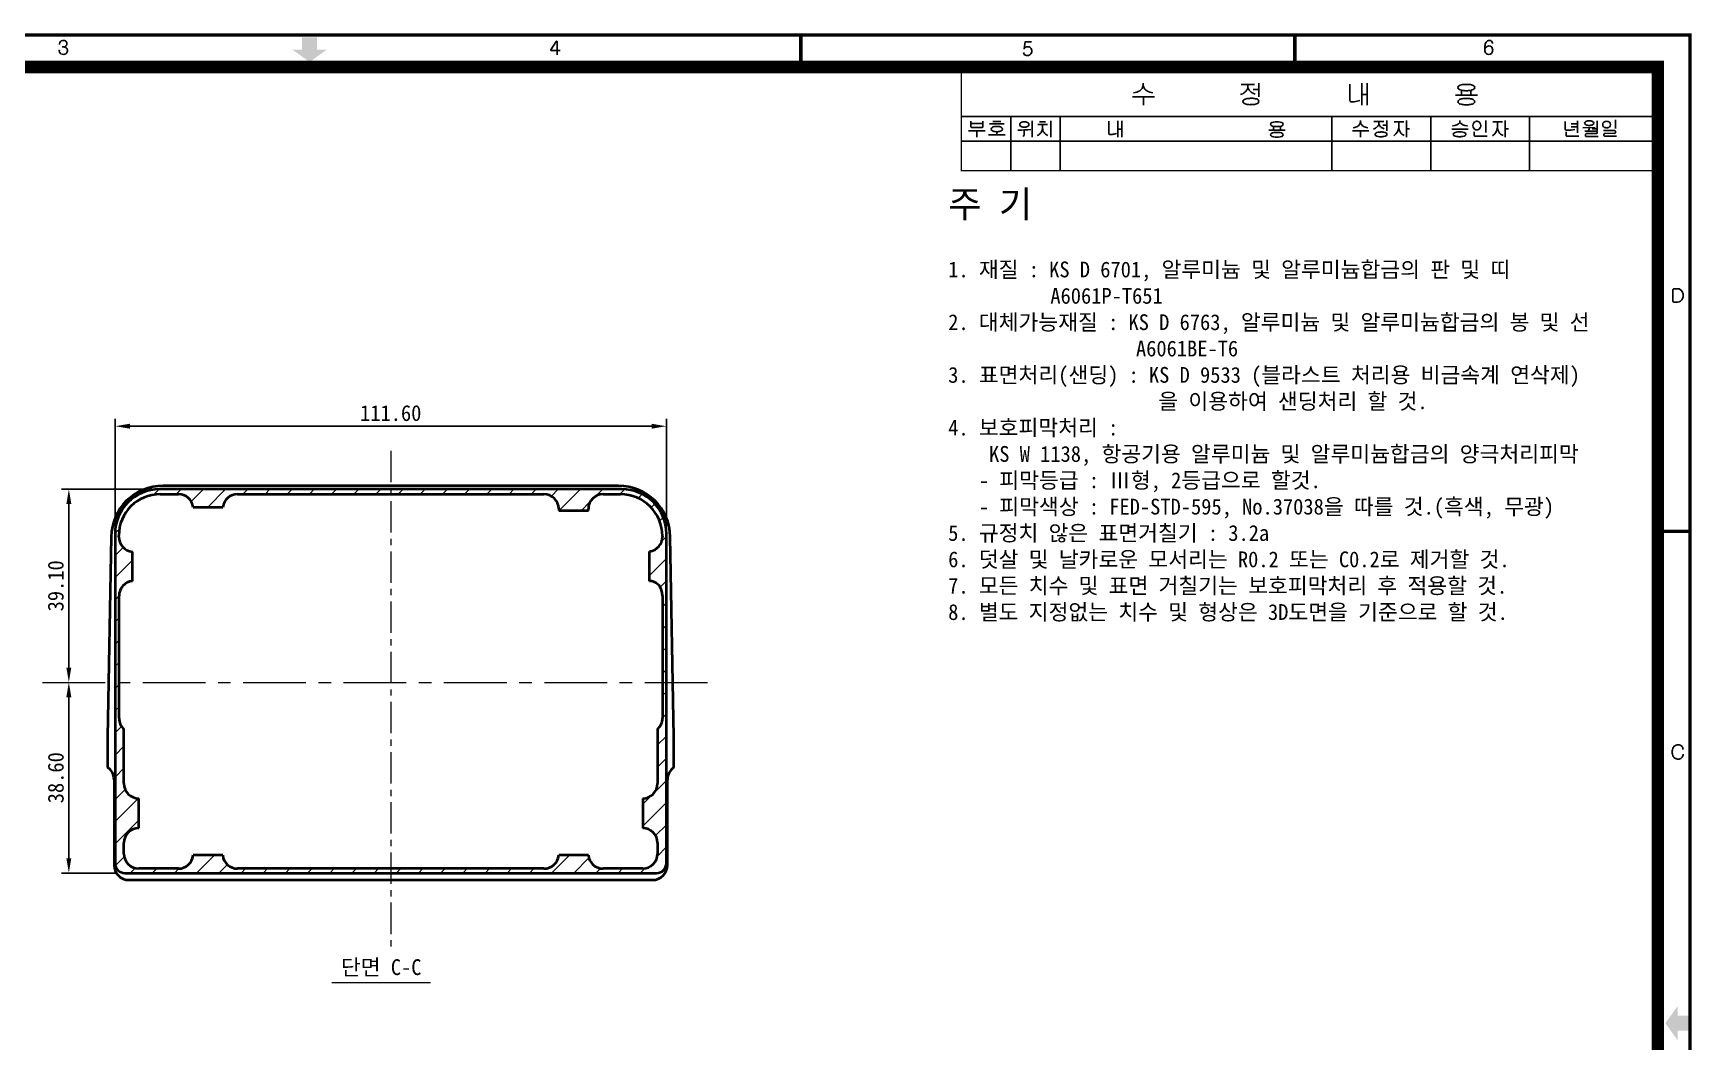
# Model space of a CAD drawing. Header units: millimetres. Extents: x 850 to 1425, y -556 to -156.
# Drawn here: x 1089.2 to 1425, y -360.2 to -156 of the extents above; entities that cross this region are included whole.
import ezdxf

# ---------------------------------------------------------------- set-up
doc = ezdxf.new("R2010")
doc.units = ezdxf.units.MM
doc.linetypes.add('CENTERX2', pattern=[20.32, 12.7, -2.54, 2.54, -2.54])
doc.layers.get('0').update_dxf_attribs({"color": 6})
for name, color, linetype, lineweight in [('CENTER', 1, 'CENTERX2', 9), ('DIM', 2, 'Continuous', 9), ('HATCH', 5, 'Continuous', 9), ('OUTLINE', 3, 'Continuous', 40)]:
    doc.layers.add(name, color=color, linetype=linetype, lineweight=lineweight)
doc.styles.get("Standard").update_dxf_attribs({"font": '', "height": 3.2})
doc.styles.get('Standard').set_extended_font_data('GulimChe')
doc.dimstyles.new('척도 1배 - (x.xx)', dxfattribs={"dimtxt": 3.2, "dimasz": 3, "dimexe": 1.5, "dimexo": 1.5, "dimgap": 1, "dimtad": 1, "dimzin": 0, "dimdsep": 46, "dimtxsty": 'Standard', "dimcen": 0, "dimclrd": 2, "dimclre": 2, "dimclrt": 2, "dimadec": 0, "dimazin": 0, "dimtfac": 0.75, "dimtmove": 0, "dimatfit": 0, "dimfxl": 1, "dimtfill": 1, "dimtolj": 1, "dimtzin": 0, "dimarcsym": 0})

# ---------------------------------------------------------------- blocks, each defined once
blk = doc.blocks.new('A-2_규격도면_동인광학')
for points in [[(296.05, 398.38), (293.05, 398.38), (293.05, 395.88), (291.05, 395.88), (294.55, 393.38), (298.05, 395.88), (296.05, 395.88)], [(574, 197.3), (574, 200.3), (571.5, 200.3), (571.5, 202.3), (569, 198.8), (571.5, 195.3), (571.5, 197.3)]]:
    blk.add_hatch(color=256).paths.add_polyline_path(points)
for p, q in [((243.95, 396.94), (243.95, 397.07)), ((244.86, 396.42), (244.47, 396.42)), ((244.86, 396.42), (244.87, 396.42)), ((343.37, 395.83), (344.47, 397.53)), ((344.66, 397.48), (344.66, 394.8)), ((345.26, 395.68), (343.46, 395.68)), ((461.12, 386.34), (465.59, 386.34)), ((463.31, 388.84), (463.31, 389.07)), ((463.31, 389.07), (463.31, 388.84)), ((463.34, 386.34), (463.34, 384.61)), ((483.14, 388.82), (485.85, 388.82)), ((484.49, 388.82), (484.49, 388.39)), ((486.68, 387.82), (485.58, 387.82)), ((486.69, 389.06), (486.69, 386.34)), ((505.1, 388.89), (505.1, 385.62)), ((507.57, 389.06), (507.57, 384.61)), ((507.57, 386.82), (508.64, 386.82)), ((508.64, 389.06), (508.64, 384.61)), ((526.49, 386.63), (530.94, 386.63)), ((530.94, 386.63), (526.49, 386.63)), ((527.76, 387.5), (527.76, 386.63)), ((529.64, 387.52), (529.64, 386.63)), ((426.5, 382.36), (566.5, 382.36)), ((427.94, 379.44), (431.3, 379.44)), ((428.38, 381.42), (428.38, 380.3)), ((428.38, 380.91), (430.86, 380.91)), ((428.6, 380.11), (430.66, 380.11)), ((429.62, 379.44), (429.62, 378.17)), ((430.86, 380.35), (430.86, 381.43)), ((432.21, 380.83), (435.13, 380.83)), ((432.84, 381.36), (434.49, 381.36)), ((433.52, 380.34), (433.66, 380.34)), ((433.66, 380.34), (433.79, 380.34)), ((436.5, 371.36), (436.5, 382.36)), ((437.94, 379.58), (438.05, 379.58)), ((439.12, 381.26), (439.23, 381.26)), ((439.23, 380.17), (439.12, 380.17)), ((439.23, 379.61), (439.22, 379.01)), ((439.23, 381.26), (439.33, 381.26)), ((439.33, 380.17), (439.23, 380.17)), ((440.81, 381.47), (440.81, 378.15)), ((441.94, 380.69), (443.9, 380.69)), ((442.33, 381.27), (443.51, 381.27)), ((442.92, 380.69), (442.92, 380.1)), ((444.59, 381.46), (444.59, 378.15)), ((446.5, 371.36), (446.5, 382.36)), ((456.33, 381.37), (456.33, 378.92)), ((458.19, 381.48), (458.19, 378.15)), ((458.19, 379.8), (459, 379.8)), ((459, 381.48), (459, 378.15)), ((488.7, 379.6), (492.04, 379.6)), ((492.04, 379.6), (488.7, 379.6)), ((489.66, 380.26), (489.66, 379.6)), ((491.06, 380.27), (491.06, 379.6)), ((501.5, 371.36), (501.5, 382.36)), ((505.64, 379.45), (508.99, 379.45)), ((507.27, 381.33), (507.27, 381.5)), ((507.27, 381.5), (507.27, 381.33)), ((507.3, 379.45), (507.3, 378.16)), ((509.99, 381.3), (512.02, 381.3)), ((511, 381.3), (511, 380.98)), ((512.62, 380.57), (511.79, 380.57)), ((512.62, 381.5), (512.62, 379.45)), ((514.09, 381.26), (516.07, 381.26)), ((515.04, 381.26), (515.04, 380.33)), ((516.6, 381.5), (516.6, 378.17)), ((516.6, 379.82), (517.23, 379.82)), ((521.5, 371.36), (521.5, 382.36)), ((525.74, 379.77), (529.07, 379.77)), ((525.89, 380.46), (526, 380.46)), ((527.4, 381.18), (527.4, 381.52)), ((528.8, 380.46), (528.91, 380.46)), ((530.03, 380.49), (530.03, 380.52)), ((530.03, 380.48), (530.03, 380.49)), ((531.64, 380.52), (531.64, 380.49)), ((531.64, 380.49), (531.64, 380.48)), ((532.68, 381.51), (532.68, 379.08)), ((534.07, 381.26), (536.05, 381.26)), ((535.02, 381.26), (535.02, 380.33)), ((536.58, 381.5), (536.58, 378.17)), ((536.58, 379.82), (537.21, 379.82)), ((541.5, 371.36), (541.5, 382.36)), ((548.71, 381.35), (548.71, 379.82)), ((548.92, 379.58), (549.09, 379.56)), ((549.94, 380.89), (551.24, 380.89)), ((549.95, 380.26), (551.24, 380.26)), ((551.24, 381.47), (551.24, 379.05)), ((552.3, 380.07), (554.78, 380.14)), ((553.55, 380.1), (553.57, 379.86)), ((555.18, 379.82), (554.16, 379.82)), ((555.18, 381.47), (555.18, 379.44)), ((555.18, 379.44), (555.18, 381.47)), ((556.45, 379.49), (558.74, 379.49)), ((558.91, 381.64), (558.91, 379.91)), ((426.5, 377.36), (566.5, 377.36)), ((432, 378.6), (435.34, 378.6)), ((433.66, 379.25), (433.52, 379.25)), ((433.66, 379.25), (433.66, 378.6)), ((433.79, 379.25), (433.66, 379.25)), ((530.32, 379.26), (530.32, 378.51)), ((530.51, 378.35), (532.89, 378.35)), ((548.92, 379.24), (548.92, 378.48)), ((549.11, 378.33), (551.49, 378.33)), ((552.71, 379.35), (555.01, 379.35)), ((552.84, 378.7), (552.84, 378.43)), ((555, 378.88), (552.99, 378.87)), ((553.05, 378.28), (555.4, 378.28)), ((556.57, 378.76), (556.57, 378.48)), ((558.73, 378.94), (556.72, 378.92)), ((556.78, 378.34), (559.13, 378.34)), ((570.52, 345), (570.52, 347.24)), ((570.75, 347.48), (571.44, 347.48)), ((572.59, 254.23), (572.55, 254.4))]:
    blk.add_line(p, q)
for points, const_width in [([(0, 0), (0, 398.86), (574, 398.86), (574, 0)], 0.7), ([(21.5, 6.5), (21.5, 392.36), (567.5, 392.36), (567.5, 6.5)], 2.5)]:
    blk.add_lwpolyline(points, close=True, dxfattribs=dict(const_width=const_width))
for points, const_width in [([(394, 398.86), (394, 391.69)], 0.7), ([(494, 398.86), (494, 391.69)], 0.7), ([(426.5, 391.36), (426.5, 371.36), (566.5, 371.36)], 0.3), ([(574, 298.36), (566.83, 298.36)], 0.7)]:
    blk.add_lwpolyline(points, dxfattribs=dict(const_width=const_width))
for points in [[(440.68, 397.44), (439.38, 397.44), (439.19, 396.07), (439.26, 396.17, -0.05142), (439.32, 396.23, -0.217579), (440.02, 396.47, -0.23737), (440.62, 396.09, -0.220896), (440.7, 395.25, -0.337639), (439.81, 394.66, -0.170475), (439.22, 394.92, -0.227037), (439.07, 395.3, -1.045837)], [(534, 397.1), (533.99, 397.2, 0.380213), (533.37, 397.75, 0.262892), (532.71, 397.37, 0.114582), (532.46, 396.61, 0.040113), (532.45, 395.63, 0.289798), (532.97, 394.94, 0.398627), (533.94, 395.34, 0.203049), (533.96, 396.2, 0.256462), (533.47, 396.61, 0.1613), (532.91, 396.53, 0.140537), (532.55, 396.21, 0.145737), (532.44, 395.83, -1.235518)]]:
    blk.add_lwpolyline(points, format="xyb")
for centre, radius, start, end in [((244.63, 397.07), 0.682, 98.2529, 180), ((244.68, 396.73), 1.03, 75.0181, 98.2529), ((244.76, 397.06), 0.644, 278.5791, 307.7909), ((244.84, 395.75), 0.674, 69.434, 87.2286), ((244.77, 397.07), 0.675, 44.0835, 75.0181), ((244.82, 395.71), 0.712, 352.9335, 69.434), ((244.72, 397.12), 0.714, 307.7909, 348.3143), ((244.8, 397.1), 0.63, 348.3143, 44.0835), ((344.56, 397.48), 0.1, 0, 147.0627), ((244.81, 395.7), 0.927, 169.7156, 200.2921), ((244.55, 395.6), 0.649, 200.2921, 239.5601), ((244.78, 395.99), 1.1, 239.5601, 270.0539), ((244.78, 395.57), 0.675, 270.0539, 309.2304), ((244.64, 395.74), 0.896, 309.2304, 352.9335), ((343.46, 395.78), 0.1, 147.0627, 270), ((461.2, 389.72), 2.57, 273.0377, 302.6699), ((461.72, 388.92), 1.61, 302.6699, 326.0061), ((461.84, 388.84), 1.47, 326.0061, 0), ((464.77, 388.84), 1.47, 180, 213.9939), ((464.89, 388.92), 1.61, 213.9939, 237.3301), ((465.41, 389.72), 2.57, 237.3301, 266.9623), ((482.32, 389.23), 2.53, 285.8538, 306.2125), ((482.73, 388.66), 1.82, 306.2125, 332.5484), ((483.25, 388.39), 1.24, 332.5484, 0), ((485.71, 388.39), 1.22, 180, 209.5054), ((485.91, 388.51), 1.45, 209.5054, 237.9626), ((488.46, 392.59), 6.27, 237.9626, 246.4471), ((527.49, 388.17), 0.483, 130.787, 175.4096), ((527.49, 388.25), 0.483, 184.5904, 229.213), ((527.71, 387.91), 0.827, 105.5854, 130.787), ((527.71, 388.51), 0.827, 229.213, 254.4146), ((528.56, 384.87), 3.98, 94.5784, 105.5854), ((528.56, 391.54), 3.98, 254.4146, 265.4216), ((528.7, 383.08), 5.77, 90, 94.5784), ((528.7, 393.33), 5.77, 265.4216, 270), ((528.7, 383.08), 5.77, 85.4216, 90), ((528.7, 393.33), 5.77, 270, 274.5784), ((528.85, 384.87), 3.98, 74.4146, 85.4216), ((528.85, 391.54), 3.98, 274.5784, 285.5854), ((529.69, 387.91), 0.827, 49.213, 74.4146), ((529.69, 388.51), 0.827, 285.5854, 310.787), ((529.92, 388.17), 0.483, 4.5904, 49.213), ((529.92, 388.25), 0.483, 310.787, 355.4096), ((483.95, 385.34), 0.483, 130.787, 175.4096), ((483.95, 385.42), 0.483, 184.5904, 229.213), ((484.18, 385.08), 0.827, 105.5854, 130.787), ((484.18, 385.68), 0.827, 229.213, 254.4146), ((485.03, 382.04), 3.98, 94.5784, 105.5854), ((485.03, 388.71), 3.98, 254.4146, 265.4216), ((484.74, 387.28), 1.27, 268.7527, 282.7614), ((484.88, 385.87), 1.14, 261.1286, 276.7421), ((485.02, 380.27), 5.77, 85.4216, 90), ((485.02, 390.51), 5.77, 270, 274.5784), ((485.16, 382.06), 3.98, 74.4146, 85.4216), ((485.16, 388.72), 3.98, 274.5784, 285.5854), ((486.01, 385.09), 0.827, 49.213, 74.4146), ((486.01, 385.69), 0.827, 285.5854, 310.787), ((486.23, 385.35), 0.483, 4.5904, 49.213), ((486.23, 385.43), 0.483, 310.787, 355.4096), ((505.41, 385.62), 0.317, 180, 264.2158), ((505.63, 387.8), 2.51, 264.2158, 277.7589), ((505.22, 390.84), 5.58, 277.7589, 290.2961), ((527.49, 385.31), 0.483, 130.787, 175.4096), ((527.49, 385.39), 0.483, 184.5904, 229.213), ((527.71, 385.05), 0.827, 105.5854, 130.787), ((527.71, 385.65), 0.827, 229.213, 254.4146), ((528.56, 382.02), 3.98, 94.5784, 105.5854), ((528.56, 388.69), 3.98, 254.4146, 265.4216), ((528.7, 380.23), 5.77, 90, 94.5784), ((528.7, 390.48), 5.77, 265.4216, 270), ((528.7, 380.23), 5.77, 85.4216, 90), ((528.7, 390.48), 5.77, 270, 274.5784), ((528.85, 382.02), 3.98, 74.4146, 85.4216), ((528.85, 388.69), 3.98, 274.5784, 285.5854), ((529.69, 385.05), 0.827, 49.213, 74.4146), ((529.69, 385.65), 0.827, 285.5854, 310.787), ((529.92, 385.31), 0.483, 4.5904, 49.213), ((529.92, 385.39), 0.483, 310.787, 355.4096), ((428.58, 380.3), 0.196, 180, 274.282), ((430.66, 380.31), 0.2, 270, 11.7778), ((432.97, 379.75), 0.459, 117.2376, 174.097), ((432.97, 379.84), 0.459, 185.903, 242.7624), ((433.52, 378.69), 1.65, 90, 117.2376), ((433.52, 380.91), 1.65, 242.7624, 270), ((433.79, 378.69), 1.65, 62.7624, 90), ((433.79, 380.91), 1.65, 270, 297.2376), ((434.34, 379.75), 0.459, 5.903, 62.7624), ((434.34, 379.84), 0.459, 297.2376, 354.097), ((438.05, 401.41), 21.83, 270, 276.5199), ((438.64, 380.76), 0.349, 125.2188, 180.6071), ((438.66, 380.7), 0.37, 171.6182, 233.7956), ((439.12, 380.1), 1.16, 90, 126.2044), ((439.12, 381.34), 1.16, 233.7956, 270), ((439.33, 380.1), 1.16, 53.7956, 90), ((439.33, 381.34), 1.16, 270, 306.2044), ((439.82, 380.76), 0.349, 359.3929, 54.7812), ((439.8, 380.7), 0.37, 306.2044, 8.3818), ((441.18, 380.1), 1.74, 314.7962, 337.7895), ((441.17, 380.1), 1.75, 337.7895, 0), ((444.85, 380.1), 1.93, 180, 203.0854), ((489.45, 380.76), 0.362, 130.787, 175.4096), ((489.45, 380.81), 0.362, 184.5904, 229.213), ((489.62, 380.56), 0.62, 105.5854, 130.787), ((489.62, 381.01), 0.62, 229.213, 254.4146), ((490.25, 378.28), 2.98, 94.5784, 105.5854), ((490.25, 383.28), 2.98, 254.4146, 265.4216), ((490.36, 376.94), 4.33, 90, 94.5784), ((490.36, 384.63), 4.33, 265.4216, 270), ((490.36, 376.94), 4.33, 85.4216, 90), ((490.36, 384.63), 4.33, 270, 274.5784), ((490.47, 378.28), 2.98, 74.4146, 85.4216), ((490.47, 383.28), 2.98, 274.5784, 285.5854), ((491.1, 380.56), 0.62, 49.213, 74.4146), ((491.1, 381.01), 0.62, 285.5854, 310.787), ((491.27, 380.76), 0.362, 4.5904, 49.213), ((491.27, 380.81), 0.362, 310.787, 355.4096), ((505.7, 381.99), 1.92, 273.0377, 302.6699), ((506.09, 381.38), 1.2, 302.6699, 326.0061), ((506.17, 381.33), 1.1, 326.0061, 0), ((508.37, 381.33), 1.1, 180, 213.9939), ((508.46, 381.38), 1.2, 213.9939, 237.3301), ((508.85, 381.99), 1.92, 237.3301, 266.9623), ((509.37, 381.61), 1.89, 285.8538, 306.2125), ((509.68, 381.19), 1.37, 306.2125, 332.5484), ((510.07, 380.98), 0.93, 332.5484, 0), ((511.91, 380.98), 0.912, 180, 209.5054), ((512.06, 381.07), 1.08, 209.5054, 237.9626), ((513.98, 384.13), 4.7, 237.9626, 246.4471), ((512.97, 380.24), 2.07, 300.5811, 2.4003), ((516.95, 380.22), 1.92, 176.6607, 245.4492), ((526, 382.22), 1.75, 270, 322.3934), ((527.35, 381.17), 0.0491, 322.3934, 2.3593), ((528.8, 382.22), 1.75, 217.6066, 270), ((530.91, 380.52), 0.879, 107.9102, 180), ((530.91, 380.48), 0.879, 180, 252.0898), ((530.8, 380.84), 0.54, 86.785, 107.9102), ((530.8, 380.16), 0.54, 252.0898, 273.215), ((530.86, 380.84), 0.54, 72.0898, 93.215), ((530.86, 380.16), 0.54, 266.785, 287.9102), ((530.76, 380.52), 0.879, 0, 72.0898), ((530.76, 380.48), 0.879, 287.9102, 0), ((532.95, 380.24), 2.07, 300.5811, 2.4003), ((536.93, 380.22), 1.92, 176.6607, 245.4492), ((548.96, 379.82), 0.246, 180, 260.961), ((549.45, 383.91), 4.36, 265.2395, 286.478), ((553.06, 380.93), 0.429, 109.7033, 172.0326), ((553.06, 381.05), 0.429, 187.9674, 250.2967), ((553.58, 379.49), 1.97, 90, 109.7033), ((553.58, 382.5), 1.97, 250.2967, 270), ((552.96, 379.84), 0.602, 313.5964, 1.5108), ((553.58, 379.49), 1.97, 70.2967, 90), ((553.58, 382.5), 1.97, 270, 289.7033), ((554.1, 380.93), 0.429, 7.9674, 70.2967), ((554.1, 381.05), 0.429, 289.7033, 352.0326), ((556.87, 380.72), 0.566, 126.2971, 182.2865), ((556.87, 380.67), 0.566, 177.7135, 233.7029), ((557.1, 380.41), 0.955, 90, 126.2971), ((557.1, 380.99), 0.955, 233.7029, 270), ((557.1, 380.41), 0.955, 53.7029, 90), ((557.1, 380.99), 0.955, 270, 306.2971), ((557.33, 380.72), 0.566, 357.7135, 53.7029), ((557.33, 380.67), 0.566, 306.2971, 2.2865), ((558.74, 379.3), 0.181, 5.4904, 90), ((437.86, 379.02), 1.37, 328.1522, 359.3875), ((441, 380.28), 1.99, 295.4601, 314.7962), ((444.31, 379.87), 1.34, 203.0854, 227.7201), ((444.97, 380.6), 2.32, 227.7201, 245.1313), ((456.57, 378.92), 0.238, 180, 264.2158), ((456.73, 380.55), 1.88, 264.2158, 277.7589), ((456.42, 382.84), 4.18, 277.7589, 290.2961), ((489.45, 378.62), 0.362, 130.787, 175.4096), ((489.45, 378.67), 0.362, 184.5904, 229.213), ((489.62, 378.42), 0.62, 105.5854, 130.787), ((489.62, 378.87), 0.62, 229.213, 254.4146), ((490.25, 376.14), 2.98, 94.5784, 105.5854), ((490.25, 381.14), 2.98, 254.4146, 265.4216), ((490.36, 374.8), 4.33, 90, 94.5784), ((490.36, 382.49), 4.33, 265.4216, 270), ((490.36, 374.8), 4.33, 85.4216, 90), ((490.36, 382.49), 4.33, 270, 274.5784), ((490.47, 376.14), 2.98, 74.4146, 85.4216), ((490.47, 381.14), 2.98, 274.5784, 285.5854), ((491.1, 378.42), 0.62, 49.213, 74.4146), ((491.1, 378.87), 0.62, 285.5854, 310.787), ((491.27, 378.62), 0.362, 4.5904, 49.213), ((491.27, 378.67), 0.362, 310.787, 355.4096), ((510.6, 378.69), 0.362, 130.787, 175.4096), ((510.6, 378.75), 0.362, 184.5904, 229.213), ((510.76, 378.5), 0.62, 105.5854, 130.787), ((510.76, 378.95), 0.62, 229.213, 254.4146), ((511.4, 376.22), 2.98, 94.5784, 105.5854), ((511.4, 381.22), 2.98, 254.4146, 265.4216), ((511.18, 380.15), 0.954, 268.7527, 282.7614), ((511.29, 379.09), 0.852, 261.1286, 276.7421), ((511.39, 374.89), 4.33, 85.4216, 90), ((511.39, 382.57), 4.33, 270, 274.5784), ((511.5, 376.23), 2.98, 74.4146, 85.4216), ((511.5, 381.23), 2.98, 274.5784, 285.5854), ((512.13, 378.51), 0.62, 49.213, 74.4146), ((512.13, 378.96), 0.62, 285.5854, 310.787), ((512.3, 378.7), 0.362, 4.5904, 49.213), ((512.3, 378.76), 0.362, 310.787, 355.4096), ((526.43, 378.71), 0.362, 130.787, 175.4096), ((526.43, 378.77), 0.362, 184.5904, 229.213), ((526.6, 378.52), 0.62, 105.5854, 130.787), ((526.6, 378.97), 0.62, 229.213, 254.4146), ((527.23, 376.24), 2.98, 94.5784, 105.5854), ((527.23, 381.24), 2.98, 254.4146, 265.4216), ((527.34, 374.9), 4.33, 90, 94.5784), ((527.34, 382.58), 4.33, 265.4216, 270), ((527.34, 374.9), 4.33, 85.4216, 90), ((527.34, 382.58), 4.33, 270, 274.5784), ((527.45, 376.24), 2.98, 74.4146, 85.4216), ((527.45, 381.24), 2.98, 274.5784, 285.5854), ((528.08, 378.52), 0.62, 49.213, 74.4146), ((528.08, 378.97), 0.62, 285.5854, 310.787), ((528.25, 378.71), 0.362, 4.5904, 49.213), ((528.25, 378.77), 0.362, 310.787, 355.4096), ((530.47, 378.51), 0.157, 180, 284.5405), ((549.07, 378.48), 0.157, 180, 284.5405), ((552.99, 378.72), 0.15, 90.4674, 185.5199), ((553, 378.43), 0.158, 180, 290.6438), ((555.01, 379.06), 0.182, 265.0661, 354.5096), ((555.01, 379.17), 0.181, 5.4904, 90), ((554.93, 379.11), 0.276, 345.6737, 14.3263), ((556.72, 378.77), 0.15, 90.4674, 185.5199), ((556.73, 378.48), 0.158, 180, 290.6438), ((558.74, 379.12), 0.182, 265.0661, 354.5096), ((557.77, 379.21), 1.16, 354.5096, 5.4904), ((570.75, 347.24), 0.234, 89.9627, 180), ((571.44, 346.37), 1.11, 18.7245, 90), ((570.71, 346.12), 1.88, 341.2755, 18.7245), ((570.76, 344.99), 0.241, 177.6028, 269.7704), ((571.09, 428.69), 83.93, 269.7704, 270.2296), ((571.42, 345.88), 1.12, 270.2296, 341.2755), ((572.29, 253.71), 1.93, 153.4408, 179.3877), ((572.34, 253.71), 1.97, 179.3877, 207.825), ((571.44, 254.14), 0.968, 126.0964, 153.4408), ((571.45, 253.25), 0.971, 207.825, 248.4845), ((571.33, 254.29), 0.786, 112.6651, 126.0964), ((571.61, 253.61), 1.52, 84.5855, 112.6651), ((571.56, 253.51), 1.26, 248.4845, 279.0922), ((571.68, 254.27), 0.857, 49.4232, 84.5855), ((571.61, 253.21), 0.954, 279.0922, 325.2032), ((571.61, 254.19), 0.962, 12.5369, 49.4232), ((571.27, 253.45), 1.36, 325.2032, 351.393)]:
    blk.add_arc(centre, radius, start, end)
blk = doc.blocks.new('*D197')
at = {"layer": 'Defpoints', "color": 0, "ltscale": 0.5, "transparency": 16777216}
for p in [(1105.8, -235.56), (1105.8, -257.32), (1217.4, -257.32)]:
    blk.add_point(p, dxfattribs=at)
at = {"layer": 'DIM', "color": 2, "lineweight": -2, "ltscale": 0.5, "transparency": 16777216}
for p, q in [((1105.8, -255.82), (1105.8, -234.06)), ((1217.4, -255.82), (1217.4, -234.06)), ((1214.4, -235.56), (1108.8, -235.56))]:
    blk.add_line(p, q, dxfattribs=at)
at = {"layer": 'DIM', "color": 2, "ltscale": 0.5, "transparency": 16777216}
for points in [[(1108.8, -235.06), (1108.8, -236.06), (1105.8, -235.56)], [(1214.4, -235.06), (1214.4, -236.06), (1217.4, -235.56)]]:
    blk.add_solid(points, dxfattribs=at)
at = {"layer": 'DIM', "color": 2, "ltscale": 0.5, "transparency": 16777216, "insert": (1161.6, -232.92), "char_height": 3.2, "attachment_point": 5, "bg_fill": 3, "box_fill_scale": 1.1, "bg_fill_color": 256, "bg_fill_true_color": 13158600, "bg_fill_transparency": 0}
blk.add_mtext('\\A1;111.60', dxfattribs=at)
blk = doc.blocks.new('*D206')
at = {"layer": 'Defpoints', "color": 0, "ltscale": 0.5, "transparency": 16777216}
for p in [(1096.44, -287.42), (1096.44, -287.42), (1107.8, -326.02)]:
    blk.add_point(p, dxfattribs=at)
at = {"layer": 'DIM', "color": 2, "lineweight": -2, "ltscale": 0.5, "transparency": 16777216}
for p, q in [((1096.44, -323.02), (1096.44, -290.42)), ((1106.3, -326.02), (1094.94, -326.02))]:
    blk.add_line(p, q, dxfattribs=at)
at = {"layer": 'DIM', "color": 2, "ltscale": 0.5, "transparency": 16777216}
for points in [[(1095.94, -290.42), (1096.94, -290.42), (1096.44, -287.42)], [(1095.94, -323.02), (1096.94, -323.02), (1096.44, -326.02)]]:
    blk.add_solid(points, dxfattribs=at)
at = {"layer": 'DIM', "color": 2, "ltscale": 0.5, "transparency": 16777216, "insert": (1093.81, -306.72), "char_height": 3.2, "attachment_point": 5, "rotation": 90, "bg_fill": 3, "box_fill_scale": 1.1, "bg_fill_color": 256, "bg_fill_true_color": 13158600, "bg_fill_transparency": 0}
blk.add_mtext('\\A1;38.60', dxfattribs=at)
blk = doc.blocks.new('*D207')
at = {"layer": 'Defpoints', "color": 0, "ltscale": 0.5, "transparency": 16777216}
for p in [(1114.8, -248.32), (1096.44, -287.42), (1096.44, -287.42)]:
    blk.add_point(p, dxfattribs=at)
at = {"layer": 'DIM', "color": 2, "lineweight": -2, "ltscale": 0.5, "transparency": 16777216}
for p, q in [((1113.3, -248.32), (1094.94, -248.32)), ((1096.44, -251.32), (1096.44, -284.42))]:
    blk.add_line(p, q, dxfattribs=at)
at = {"layer": 'DIM', "color": 2, "ltscale": 0.5, "transparency": 16777216}
for points in [[(1095.94, -251.32), (1096.94, -251.32), (1096.44, -248.32)], [(1095.94, -284.42), (1096.94, -284.42), (1096.44, -287.42)]]:
    blk.add_solid(points, dxfattribs=at)
at = {"layer": 'DIM', "color": 2, "ltscale": 0.5, "transparency": 16777216, "insert": (1093.8, -267.87), "char_height": 3.2, "attachment_point": 5, "rotation": 90, "bg_fill": 3, "box_fill_scale": 1.1, "bg_fill_color": 256, "bg_fill_true_color": 13158600, "bg_fill_transparency": 0}
blk.add_mtext('\\A1;39.10', dxfattribs=at)

msp = doc.modelspace()

# ---------------------------------------------------------------- hatches: boundary and pattern name
at = {"layer": 'HATCH'}
h = msp.add_hatch(dxfattribs=at)
h.set_pattern_fill('ANSI31', color=256, style=0)
h.set_pattern_definition([(45, (987.4847, -617.9995), (-2.245064, 2.245064), [])])
edge = h.paths.add_edge_path(flags=0)
edge.add_line((1208.397, -248.317), (1114.797, -248.317))
edge.add_arc((1114.797, -257.317), 9, 90, 180)
edge.add_line((1105.797, -257.317), (1105.797, -324.017))
edge.add_arc((1107.797, -324.017), 2, 180, 270)
edge.add_line((1107.797, -326.017), (1215.397, -326.017))
edge.add_arc((1215.397, -324.017), 2, 270, 360)
edge.add_line((1217.397, -324.017), (1217.397, -257.317))
edge.add_arc((1208.397, -257.317), 9, 0, 90)
edge = h.paths.add_edge_path(flags=0)
edge.add_arc((1212.597, -307.917), 3, 270, 360, ccw=False)
edge.add_line((1212.597, -310.917), (1212.597, -316.917))
edge.add_arc((1212.597, -319.917), 3, 0, 90, ccw=False)
edge.add_line((1215.597, -319.917), (1215.597, -322.117))
edge.add_arc((1212.597, -322.117), 3, 270, 360, ccw=False)
edge.add_line((1212.597, -325.117), (1204.582, -325.117))
edge.add_arc((1204.582, -322.117), 3, 185.73917, 270, ccw=False)
edge.add_line((1201.597, -322.417), (1195.597, -322.417))
edge.add_arc((1192.613, -322.117), 3, 270, 354.26083, ccw=False)
edge.add_line((1192.613, -325.117), (1130.582, -325.117))
edge.add_arc((1130.582, -322.117), 3, 185.73917, 270, ccw=False)
edge.add_line((1127.597, -322.417), (1121.597, -322.417))
edge.add_arc((1118.613, -322.117), 3, 270, 354.26083, ccw=False)
edge.add_line((1118.613, -325.117), (1110.597, -325.117))
edge.add_arc((1110.597, -322.117), 3, 180, 270, ccw=False)
edge.add_line((1107.597, -322.117), (1107.597, -319.917))
edge.add_arc((1110.597, -319.917), 3, 90, 180, ccw=False)
edge.add_line((1110.597, -316.917), (1110.597, -310.917))
edge.add_arc((1110.597, -307.917), 3, 180, 270, ccw=False)
edge.add_line((1107.597, -307.917), (1107.597, -296.917))
edge.add_arc((1109.597, -294.681), 3, 180, 228.18969, ccw=False)
edge.add_line((1106.597, -294.681), (1106.597, -269.902))
edge.add_arc((1109.597, -269.902), 3, 95.73917, 180, ccw=False)
edge.add_line((1109.297, -266.917), (1109.297, -260.973))
edge.add_arc((1109.597, -257.941), 3.047, 179.93079, 264.34921, ccw=False)
edge.add_line((1106.551, -257.938), (1106.551, -257.717))
edge.add_arc((1114.951, -257.717), 8.4, 90, 180, ccw=False)
edge.add_line((1114.951, -249.317), (1118.624, -249.317))
edge.add_arc((1118.624, -252.317), 3, 7.66226, 90, ccw=False)
edge.add_line((1121.597, -251.917), (1127.597, -251.917))
edge.add_arc((1130.571, -252.317), 3, 90, 172.33774, ccw=False)
edge.add_line((1130.571, -249.317), (1192.597, -249.317))
edge.add_arc((1192.597, -252.317), 3, 0, 90, ccw=False)
edge.add_line((1195.597, -252.317), (1195.597, -252.617))
edge.add_line((1195.597, -252.617), (1201.597, -252.617))
edge.add_line((1201.597, -252.617), (1201.597, -252.317))
edge.add_arc((1204.597, -252.317), 3, 90, 180, ccw=False)
edge.add_line((1204.597, -249.317), (1208.097, -249.317))
edge.add_arc((1208.097, -257.817), 8.5, 0, 90, ccw=False)
edge.add_line((1216.597, -257.817), (1216.597, -257.932))
edge.add_arc((1213.597, -257.932), 3, 277.66226, 360, ccw=False)
edge.add_line((1213.997, -260.905), (1213.997, -266.917))
edge.add_arc((1213.997, -269.417), 2.5, 9.5854, 90, ccw=False)
edge.add_arc((1213.597, -269.89), 3, 0, 17.24765, ccw=False)
edge.add_line((1216.597, -269.89), (1216.597, -294.681))
edge.add_arc((1213.597, -294.681), 3, 311.81031, 360, ccw=False)
edge.add_line((1215.597, -296.917), (1215.597, -307.917))

# ---------------------------------------------------------------- linework, layer by layer
at = {"layer": 'CENTER', "ltscale": 0.5}
msp.add_line((1161.594, -240.57), (1161.594, -340.973), dxfattribs=at)
at = {"layer": 'CENTER'}
msp.add_line((1091.094, -287.417), (1226.941, -287.417), dxfattribs=at)
at = {"layer": 'DIM', "color": 2, "ltscale": 0.5}
msp.add_line((1149.664, -348.162), (1169.667, -348.162), dxfattribs=at)
at = {"layer": 'OUTLINE'}
for p, q in [((1208.397, -248.317), (1114.797, -248.317)), ((1207.692, -247.617), (1115.503, -247.617)), ((1114.951, -249.317), (1118.624, -249.317)), ((1130.571, -249.317), (1192.597, -249.317)), ((1204.597, -249.317), (1208.097, -249.317)), ((1121.597, -251.917), (1127.597, -251.917)), ((1195.597, -252.317), (1195.597, -252.617)), ((1195.597, -252.617), (1201.597, -252.617)), ((1201.597, -252.617), (1201.597, -252.317)), ((1105.005, -257.934), (1104.297, -298.457)), ((1105.797, -257.317), (1105.797, -324.017)), ((1106.551, -257.938), (1106.551, -257.717)), ((1216.597, -257.817), (1216.597, -257.932)), ((1217.397, -324.017), (1217.397, -257.317)), ((1218.897, -298.457), (1218.19, -257.934)), ((1109.297, -266.917), (1109.297, -260.973)), ((1213.997, -266.917), (1213.997, -260.905)), ((1106.597, -294.681), (1106.597, -269.902)), ((1216.597, -269.89), (1216.597, -294.681)), ((1104.297, -298.457), (1104.297, -304.617)), ((1107.597, -307.917), (1107.597, -296.917)), ((1215.597, -296.917), (1215.597, -307.917)), ((1218.897, -304.617), (1218.897, -298.457)), ((1105.597, -307.089), (1105.597, -324.417)), ((1217.597, -324.417), (1217.597, -307.089)), ((1110.597, -316.917), (1110.597, -310.917)), ((1212.597, -310.917), (1212.597, -316.917)), ((1107.597, -322.117), (1107.597, -319.917)), ((1215.597, -319.917), (1215.597, -322.117)), ((1118.613, -325.117), (1110.597, -325.117)), ((1127.597, -322.417), (1121.597, -322.417)), ((1192.613, -325.117), (1130.582, -325.117)), ((1201.597, -322.417), (1195.597, -322.417)), ((1212.597, -325.117), (1204.582, -325.117)), ((1107.797, -326.017), (1215.397, -326.017)), ((1108.597, -327.417), (1214.597, -327.417))]:
    msp.add_line(p, q, dxfattribs=at)
for centre, radius, start, end in [((1115.503, -258.117), 10.5, 90, 179), ((1114.797, -257.317), 9, 90, 180), ((1207.692, -258.117), 10.5, 1, 90), ((1208.397, -257.317), 9, 0, 90), ((1114.951, -257.717), 8.4, 90, 180), ((1118.624, -252.317), 3, 7.66226, 90), ((1130.571, -252.317), 3, 90, 172.33774), ((1192.597, -252.317), 3, 0, 90), ((1204.597, -252.317), 3, 90, 180), ((1208.097, -257.817), 8.5, 0, 90), ((1109.597, -257.941), 3.047, 179.93079, 264.34921), ((1213.597, -257.932), 3, 277.66226, 0), ((1109.597, -269.902), 3, 95.73917, 180), ((1213.997, -269.417), 2.5, 9.5854, 90), ((1213.597, -269.89), 3, 0, 17.24765), ((1109.597, -294.681), 3, 180, 228.18969), ((1213.597, -294.681), 3, 311.81031, 0), ((1102.597, -307.089), 3, 0, 55.48189), ((1220.597, -307.089), 3, 124.51811, 180), ((1110.597, -307.917), 3, 180, 270), ((1212.597, -307.917), 3, 270, 0), ((1110.597, -319.917), 3, 90, 180), ((1212.597, -319.917), 3, 0, 90), ((1110.597, -322.117), 3, 180, 270), ((1212.597, -322.117), 3, 270, 0), ((1108.597, -324.417), 3, 180, 270), ((1107.797, -324.017), 2, 180, 270), ((1118.613, -322.117), 3, 270, 354.26083), ((1130.582, -322.117), 3, 185.73917, 270), ((1192.613, -322.117), 3, 270, 354.26083), ((1204.582, -322.117), 3, 185.73917, 270), ((1214.597, -324.417), 3, 270, 0), ((1215.397, -324.017), 2, 270, 0)]:
    msp.add_arc(centre, radius, start, end, dxfattribs=at)

# ---------------------------------------------------------------- block references
msp.add_blockref('A-2_규격도면_동인광학', (850.618, -555.206))

# ---------------------------------------------------------------- texts
at = {"layer": 'DIM', "insert": (1274.439, -187.895), "char_height": 3.2, "width": 143.08716, "attachment_point": 1}
msp.add_mtext('{\\H1.6875x;주 기\\P}\\P1. 재질 : KS D 6701, 알루미늄 및 알루미늄합금의 판 및 띠  \\P          A6061P-T651                                                        \\P2. 대체가능재질 : KS D 6763, 알루미늄 및 알루미늄합금의 봉 및 선  \\P^I^I      A6061BE-T6\\P3. 표면처리(샌딩) : KS D 9533 (블라스트 처리용 비금속계 연삭제) \\P^I^I^I  을 이용하여 샌딩처리 할 것.\\P4. 보호피막처리 :\\P    KS W 1138, 항공기용 알루미늄 및 알루미늄합금의 양극처리피막\\P   - 피막등급 : {\\fHCR Batang|b0|i0|c129|p2;Ⅲ}형, 2등급으로 할것.\\P   - 피막색상 : FED-STD-595, No.37038을 따를 것.(흑색, 무광)\\P5. 규정치 않은 표면거칠기 : 3.2a\\P6. 덧살 및 날카로운 모서리는 R0.2 또는 C0.2로 제거할 것.\\P7. 모든 치수 및 표면 거칠기는 보호피막처리 후 적용할 것.\\P8. 별도 지정없는 치수 및 형상은 3D도면을 기준으로 할 것.', dxfattribs=at)
msp.add_mtext('{\\H1.6875x;주 기\\P}\\P1. 재질 : KS D 6701, 알루미늄 및 알루미늄합금의 판 및 띠  \\P          A6061P-T651                                                        \\P2. 대체가능재질 : KS D 6763, 알루미늄 및 알루미늄합금의 봉 및 선  \\P^I^I      A6061BE-T6\\P3. 표면처리(샌딩) : KS D 9533 (블라스트 처리용 비금속계 연삭제) \\P^I^I^I  을 이용하여 샌딩처리 할 것.\\P4. 보호피막처리 :\\P    KS W 1138, 항공기용 알루미늄 및 알루미늄합금의 양극처리피막\\P   - 피막등급 : {\\fHCR Batang|b0|i0|c129|p2;Ⅲ}형, 2등급으로 할것.\\P   - 피막색상 : FED-STD-595, No.37038을 따를 것.(흑색, 무광)\\P5. 규정치 않은 표면거칠기 : 3.2a\\P6. 덧살 및 날카로운 모서리는 R0.2 또는 C0.2로 제거할 것.\\P7. 모든 치수 및 표면 거칠기는 보호피막처리 후 적용할 것.\\P8. 별도 지정없는 치수 및 형상은 3D도면을 기준으로 할 것.', dxfattribs=at)
at = {"layer": 'DIM', "color": 2, "ltscale": 0.5, "insert": (1159.665, -345.192), "char_height": 3.2, "attachment_point": 5}
msp.add_mtext('\\A1;단면 C-C', dxfattribs=at)

# ---------------------------------------------------------------- next in the draw order: dimensions: what is measured, and where the dimension line sits
at = {"layer": 'DIM', "ltscale": 0.5}
dim = msp.add_linear_dim(base=(1105.797, -235.56), p1=(1217.397, -257.317), p2=(1105.797, -257.317), dimstyle='척도 1배 - (x.xx)', dxfattribs=at)
dim.commit()
dim.dimension.update_dxf_attribs({"geometry": '*D197', "text_midpoint": (1161.597, -232.917)})
dim = msp.add_linear_dim(base=(1096.444, -287.417), p1=(1107.797, -326.017), p2=(1096.444, -287.417), angle=90, dimstyle='척도 1배 - (x.xx)', dxfattribs=at)
dim.commit()
dim.dimension.update_dxf_attribs({"geometry": '*D206', "text_midpoint": (1093.806, -306.717)})

# ---------------------------------------------------------------- next in the draw order: dimensions: what is measured, and where the dimension line sits
dim = msp.add_linear_dim(base=(1096.444, -287.417), p1=(1114.797, -248.317), p2=(1096.444, -287.417), angle=90, dimstyle='척도 1배 - (x.xx)', dxfattribs=at)
dim.commit()
dim.dimension.update_dxf_attribs({"geometry": '*D207', "text_midpoint": (1093.802, -267.867)})

doc.saveas('drawing.dxf')
